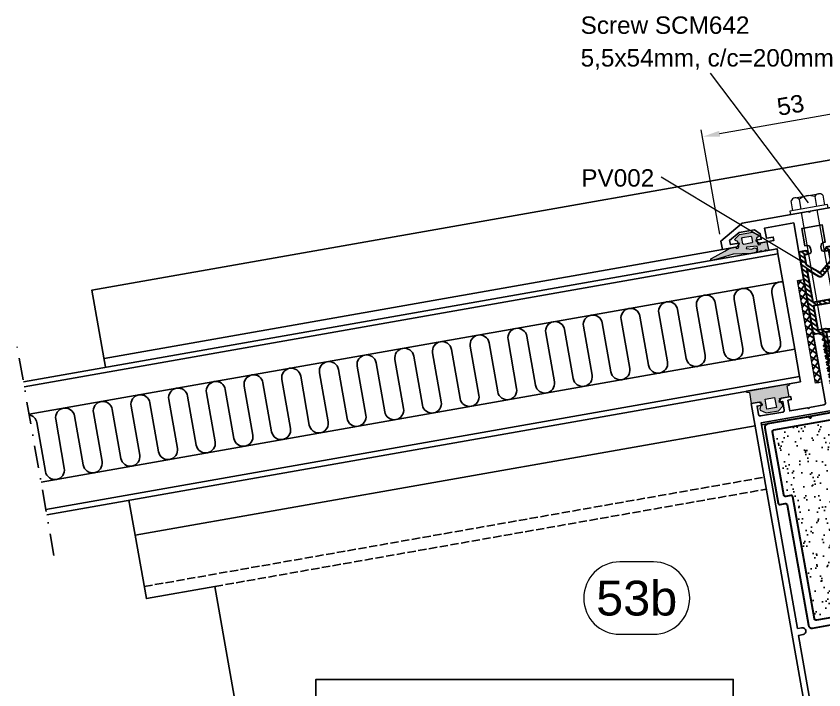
# Model space of a CAD drawing. Header units: millimetres. Extents: x 22319 to 27873, y 35287 to 39437.
# Drawn here: x 23429.7 to 23661.8, y 38322.5 to 38516.1 of the extents above; entities that cross this region are included whole.
import ezdxf
from ezdxf.enums import TextEntityAlignment as Align

# ---------------------------------------------------------------- set-up
doc = ezdxf.new("R2010")
doc.units = ezdxf.units.MM
doc.header["$LTSCALE"] = 0.5
doc.linetypes.add('AM_DIN_F_W050', pattern=[6.25, 4.75, -1.5])
doc.linetypes.add('DASHDOT', pattern=[25.4, 12.7, -6.35, 0, -6.35])
for name, color, linetype in [('1', 1, 'Continuous'), ('PROFILE_PO', 2, 'Continuous'), ('S_GASKET_HATCH', 252, 'Continuous')]:
    doc.layers.add(name, color=color, linetype=linetype)
for name, color, linetype, lineweight in [('AM_0', 7, 'Continuous', 30), ('AM_1', 14, 'Continuous', 30), ('AM_3', 6, 'AM_DIN_F_W050', 25), ('AM_4', 3, 'Continuous', 25), ('AM_5', 3, 'Continuous', 18), ('AM_6', 2, 'Continuous', 20), ('AM_7', 4, 'DASHDOT', 25), ('AM_8', 1, 'Continuous', 25), ('GASKET', 1, 'Continuous', 20), ('S_ACCESSORY', 7, 'Continuous', 9), ('S_GASKET', 7, 'Continuous', 9)]:
    doc.layers.add(name, color=color, linetype=linetype, lineweight=lineweight)
doc.styles.add('Border', font='ARIAL.TTF')
doc.styles.get("Standard").update_dxf_attribs({"font": 'ARIAL.TTF'})
doc.dimstyles.new('SBS_DIN$0', dxfattribs={"dimscale": 2, "dimtxt": 2.5, "dimasz": 2.5, "dimexe": 1, "dimexo": 1, "dimgap": 1, "dimtad": 1, "dimrnd": 0.5, "dimdsep": 46, "dimtxsty": 'Standard', "dimcen": 0, "dimclrd": 256, "dimclre": 256, "dimclrt": 2, "dimadec": 0, "dimazin": 2, "dimtp": 0.1, "dimtm": 0.1, "dimtfac": 0.71, "dimtofl": 0, "dimtmove": 0, "dimatfit": 3, "dimfxl": 0, "dimlwd": -1, "dimlwe": -1, "dimarcsym": 0})

# ---------------------------------------------------------------- blocks, each defined once
blk = doc.blocks.new('*D469')
at = {"layer": 'AM_5'}
for p, q in [((23684.10279514157, 38462.61241279385), (23678.81787461324, 38492.5846865043)), ((23674.24113220351, 38489.74683010994), (23631.89439882399, 38482.27995847027)), ((23631.90798423193, 38453.40905937749), (23626.6230637036, 38483.38133308795))]:
    blk.add_line(p, q, dxfattribs=at)
for points in [[(23674.09642538879, 38490.56750323746), (23674.38583901824, 38488.92615698243), (23679.16517096858, 38490.61507099828)], [(23631.74969200927, 38483.10063159778), (23632.03910563872, 38481.45928534275), (23626.97036005893, 38481.41171758193)]]:
    blk.add_solid(points, dxfattribs=at)
at = {"layer": 'Defpoints', "color": 0}
for p in [(23626.97036005893, 38481.41171758193), (23684.45009149691, 38460.64279728782), (23632.25528058727, 38451.43944387146)]:
    blk.add_point(p, dxfattribs=at)
at = {"layer": 'AM_5', "color": 2, "insert": (23652.27687268819, 38490.498770393), "char_height": 5, "attachment_point": 5, "rotation": 10.000000000005}
blk.add_mtext('53', dxfattribs=at)
blk = doc.blocks.new('pv002')
at = {"layer": 'AM_8'}
h = blk.add_hatch(dxfattribs=at)
h.set_pattern_fill('USER', color=256, angle=45, pattern_type=0)
h.set_pattern_definition([(45, (-1649.052311359614, -464.2889585145235), (-0.7071067811865475, 0.7071067811865476), [])])
edge = h.paths.add_edge_path()
edge.add_line((0, 0), (-2.899999999999636, 0))
edge.add_line((-2.899999999999636, 3.550000000000182), (-2.899999999999636, 0))
edge.add_line((-2.700000000000728, 3.603589838486187), (-2.900000000001455, 3.550000000000182))
edge.add_line((-2.700000000000728, 3.603589838486187), (-2.700000000000728, 3.996410161513722))
edge.add_line((-2.700000000000728, 3.996410161513722), (-2.900000000001455, 4.050000000000182))
edge.add_line((-2.899999999999636, 5.349999999999909), (-2.899999999999636, 4.049999999999727))
edge.add_line((-2.700000000000728, 5.403589838486369), (-2.900000000001455, 5.349999999999909))
edge.add_line((-2.700000000000728, 5.403589838486369), (-2.700000000000728, 5.796410161513904))
edge.add_line((-2.899999999999636, 5.849999999999909), (-2.699999999998909, 5.79641016151345))
edge.add_line((-2.899999999999636, 5.849999999999909), (-2.899999999999636, 7.062741470229412))
edge.add_line((-4.393782217350235, 9.650048166123725), (-2.899999999999636, 7.062741470228957))
edge.add_arc((-5, 9.300048166123815), 0.7000000000000146, 390.000000000001, 450)
edge.add_arc((-5, 9.300048166123815), 0.7000000000000135, 450, 509.999999999997)
edge.add_line((-7.100000000000364, 7.062741470228957), (-5.606217782649765, 9.650048166123725))
edge.add_line((-7.100000000000364, 5.849999999999909), (-7.100000000000364, 7.062741470228957))
edge.add_line((-7.299999999999272, 5.79641016151345), (-7.099999999998545, 5.849999999999909))
edge.add_line((-7.299999999999272, 5.79641016151345), (-7.299999999999272, 5.403589838485914))
edge.add_line((-7.100000000000364, 5.349999999999909), (-7.299999999999272, 5.403589838486369))
edge.add_line((-7.100000000000364, 4.050000000000182), (-7.100000000000364, 5.349999999999909))
edge.add_line((-7.299999999999272, 3.996410161513722), (-7.099999999998545, 4.050000000000182))
edge.add_line((-7.299999999999272, 3.996410161513722), (-7.299999999999272, 3.603589838486187))
edge.add_line((-7.100000000000364, 3.550000000000182), (-7.299999999999272, 3.603589838486187))
edge.add_line((-7.100000000000364, 3.550000000000182), (-7.100000000000364, 0))
edge.add_line((-10, 0), (-7.100000000000364, 0))
edge.add_line((-10, 0), (-10, -24))
edge.add_line((-10, -24), (-8.075735931288364, -24))
edge.add_line((-8.075735931288364, -24), (-7.587867965645273, -23.512132034356))
edge.add_arc((-7.799999999999272, -23.30000000000018), 0.2999999999999711, 314.999999999958, 356.718851247591)
edge.add_arc((-7.799999999999272, -23.30000000000018), 0.3000000000001083, 356.718851247591, 450)
edge.add_line((-8.5, -23), (-7.799999999999272, -23))
edge.add_line((-8.5, -19.93684870912102), (-8.5, -23.00000000000045))
edge.add_line((-8.5, -19.93684870912102), (-5, -17.00000000000045))
edge.add_line((-5, -17), (-1.5, -19.93684870912011))
edge.add_line((-1.5, -19.93684870912057), (-1.5, -23.00000000000045))
edge.add_line((-2.200000000000728, -23), (-1.5, -23))
edge.add_arc((-2.200000000000728, -23.30000000000018), 0.2999999999999012, 450, 536.147953645932)
edge.add_arc((-2.200000000000728, -23.30000000000018), 0.3000000000000871, 536.147953645932, 585.0000000000271)
edge.add_line((-2.412132034356546, -23.512132034356), (-2.024264068712, -24))
edge.add_line((-2.024264068712, -24), (0, -24))
edge.add_line((0, 0), (0, -24))
edge = h.paths.add_edge_path(flags=16)
edge.add_arc((-5, -17), 0.9999999999999966, 410.000000000002, 489.9999999999891)
edge.add_line((-8.5, -18.63144141978864), (-5.642787609685911, -16.23395555688103))
edge.add_line((-8.5, -9), (-8.5, -18.63144141978819))
edge.add_line((-1.5, -9), (-8.5, -9))
edge.add_line((-1.5, -9), (-1.5, -18.63144141978819))
edge.add_line((-4.357212390314089, -16.23395555688103), (-1.5, -18.63144141978819))
edge.add_arc((-5, 8.500048166123634), 0.2000000000001071, 389.99999999998, 509.999999999987)
edge.add_line((-6.200000000000728, 6.821587197041026), (-5.173205080758635, 8.600048166123543))
edge.add_line((-6.200000000000728, 6.821587197041026), (-6.200000000000728, -0.06825143763126107))
edge.add_line((-6.200000000000728, -0.06825143763126107), (-5, 0.2532875932861316))
edge.add_line((-5, 0.2532875932865863), (-3.799999999999272, -0.06825143763080632))
edge.add_line((-3.799999999999272, 6.821587197041481), (-3.799999999999272, -0.06825143763080632))
edge.add_line((-4.826794919243184, 8.600048166123543), (-3.800000000001091, 6.821587197041481))
edge.add_line((-5, -0.6784609690830621), (-3.799999999999272, -1.000000000000455))
edge.add_line((-3.799999999999272, -1), (-1.5, -1))
edge.add_line((-1.5, -1), (-1.5, -8))
edge.add_line((-1.5, -8), (-8.5, -8))
edge.add_line((-8.5, -1), (-8.5, -8))
edge.add_line((-6.200000000000728, -1), (-8.500000000001819, -1))
edge.add_line((-6.200000000000728, -1), (-5.000000000001819, -0.6784609690826073))
at = {"layer": 'AM_1', "flags": 128}
for points in [[(-2.499322256418964, -23.27984592317898, -0.3946564050717572), (-2.200000000000728, -23), (-1.5, -23), (-1.5, -19.93684870912011), (-5, -17), (-8.5, -19.93684870912148), (-8.5, -23), (-7.799999999999272, -23, -0.4310878545440041), (-7.500491789374792, -23.31717066592455, -0.1840704505669093), (-7.587867965643454, -23.512132034356), (-8.075735931288364, -24), (-10, -24), (-10, 0), (-7.100000000000364, 0), (-7.100000000000364, 3.549999999999727), (-7.299999999999272, 3.603589838485732), (-7.299999999999272, 3.996410161513722), (-7.100000000000364, 4.049999999999727), (-7.100000000000364, 5.349999999999909), (-7.299999999999272, 5.403589838485914), (-7.299999999999272, 5.796410161513904), (-7.100000000000364, 5.849999999999909), (-7.100000000000364, 7.062741470228957), (-5.606217782649765, 9.650048166123725, -0.2679491924311086), (-5, 10.00004816612363, -0.267949192431118), (-4.393782217350235, 9.650048166123725), (-2.899999999999636, 7.062741470228957), (-2.899999999999636, 5.849999999999909), (-2.700000000000728, 5.796410161513904), (-2.700000000000728, 5.403589838485914), (-2.899999999999636, 5.349999999999909), (-2.899999999999636, 4.049999999999727), (-2.700000000000728, 3.996410161513722), (-2.700000000000728, 3.603589838485732), (-2.899999999999636, 3.549999999999727), (-2.899999999999636, 0), (0, 0), (0, -24), (-2.024264068712, -24), (-2.412132034356546, -23.512132034356, -0.2164453754112569)], [(-5.173205080756816, 8.600048166123997, -0.5773502691896664), (-4.826794919243184, 8.600048166123997), (-3.799999999999272, 6.821587197041936), (-3.799999999999272, -0.06825143763126107), (-5, 0.2532875932865863), (-6.200000000000728, -0.06825143763126107), (-6.200000000000728, 6.821587197040571)], [(-4.357212390314089, -16.23395555688103), (-1.5, -18.63144141978819), (-1.5, -9), (-8.5, -9), (-8.5, -18.63144141978819), (-5.64278760968773, -16.23395555688103, -0.3639702342661382)]]:
    blk.add_lwpolyline(points, format="xyb", close=True, dxfattribs=at)
blk.add_lwpolyline([(-3.799999999999272, -1), (-1.5, -1), (-1.5, -8), (-8.5, -8), (-8.5, -1), (-6.200000000000728, -1), (-5, -0.6784609690830621)], close=True, dxfattribs=at)
blk = doc.blocks.new('52R025_b')
at = {"layer": 'S_GASKET_HATCH'}
h = blk.add_hatch(color=256, dxfattribs=at)
h.paths.add_polyline_path([(-4.100000000002183, 2.19999999999709), (-4.299999999999272, 2.400000000001455), (-6.700000000000728, 2.400000000001455), (-6.899999999997817, 2.19999999999709), (-6.899999999997817, 0.5999999999985448), (-6.700000000000728, 0.4000000000014552), (-4.299999999999272, 0.4000000000014552), (-4.100000000002183, 0.5999999999985448)], flags=16)
h.paths.add_polyline_path([(5.790000000000873, -2.220000000001164), (5.590000000000146, -2.010000000002037), (1.380000000001019, -0.5500000000029104), (0, 0), (-1.799999999999272, 0), (-2.049999999999272, -0.430000000000291), (-2.549999999999272, -0.430000000000291), (-2.799999999999272, 0), (-2.799999999999272, 1.5), (-2.149999999997817, 1.879999999997381), (-2, 2.120000000002619), (-2.129999999997381, 2.379999999997381), (-3.579999999998108, 3.400000000001455), (-7.420000000001892, 3.400000000001455), (-8.869999999998981, 2.379999999997381), (-9, 2.120000000002619), (-8.850000000002183, 1.879999999997381), (-8.200000000000728, 1.5), (-8.200000000000728, 0), (-8.450000000000728, -0.430000000000291), (-8.950000000000728, -0.430000000000291), (-9.200000000000728, 0), (-11, 0), (-11, -1.900000000001455), (-11.07999999999811, -2.059999999997672), (-11.11999999999898, -2.5), (-10.63999999999942, -2.5), (-10.34000000000015, -2.339999999996508), (-10.06000000000131, -2.339999999996508), (-9.7599999999984, -2.5), (-9.2400000000016, -2.5), (-8.93999999999869, -2.339999999996508), (-8.659999999999854, -2.339999999996508), (-8.360000000000582, -2.5), (-7.880000000001019, -2.5), (-7.920000000001892, -2.059999999997672), (-8, -1.900000000001455), (-8, -0.8000000000029104), (-4.930000000000291, -0.5599999999976717), (-4.759999999998399, -0.8799999999973807), (-6.299999999999272, -1.339999999996508), (-6.56000000000131, -1.260000000002037), (-7.159999999999854, -1.059999999997672), (-7.700000000000728, -1.400000000001455), (-7.790000000000873, -2.029999999998836), (-7.350000000002183, -2.5), (-5.829999999998108, -2.5), (-0.8300000000017462, -1.870000000002619), (4.409999999999854, -2.5), (5.719999999997526, -2.5)])
at = {"layer": 'S_GASKET', "color": 0, "linetype": 'ByBlock'}
for points in [[(5.790000000000873, -2.220000000001164), (5.590000000000146, -2.010000000002037), (1.380000000001019, -0.5500000000029104), (0, 0), (-1.799999999999272, 0), (-2.049999999999272, -0.430000000000291), (-2.549999999999272, -0.430000000000291), (-2.799999999999272, 0), (-2.799999999999272, 1.5), (-2.149999999997817, 1.879999999997381), (-2, 2.120000000002619), (-2.129999999997381, 2.379999999997381), (-3.579999999998108, 3.400000000001455), (-7.420000000001892, 3.400000000001455), (-8.869999999998981, 2.379999999997381), (-9, 2.120000000002619), (-8.850000000002183, 1.879999999997381), (-8.200000000000728, 1.5), (-8.200000000000728, 0), (-8.450000000000728, -0.430000000000291), (-8.950000000000728, -0.430000000000291), (-9.200000000000728, 0), (-11, 0), (-11, -1.900000000001455), (-11.07999999999811, -2.059999999997672), (-11.11999999999898, -2.5), (-10.63999999999942, -2.5), (-10.34000000000015, -2.339999999996508), (-10.06000000000131, -2.339999999996508), (-9.7599999999984, -2.5), (-9.2400000000016, -2.5), (-8.93999999999869, -2.339999999996508), (-8.659999999999854, -2.339999999996508), (-8.360000000000582, -2.5), (-7.880000000001019, -2.5), (-7.920000000001892, -2.059999999997672), (-8, -1.900000000001455), (-8, -0.8000000000029104), (-4.930000000000291, -0.5599999999976717), (-4.759999999998399, -0.8799999999973807), (-6.299999999999272, -1.339999999996508), (-6.56000000000131, -1.260000000002037), (-7.159999999999854, -1.059999999997672), (-7.700000000000728, -1.400000000001455), (-7.790000000000873, -2.029999999998836), (-7.350000000002183, -2.5), (-5.829999999998108, -2.5), (-0.8300000000017462, -1.870000000002619), (4.409999999999854, -2.5), (5.719999999997526, -2.5)], [(-4.100000000002183, 2.19999999999709), (-4.299999999999272, 2.400000000001455), (-6.700000000000728, 2.400000000001455), (-6.899999999997817, 2.19999999999709), (-6.899999999997817, 0.5999999999985448), (-6.700000000000728, 0.4000000000014552), (-4.299999999999272, 0.4000000000014552), (-4.100000000002183, 0.5999999999985448)]]:
    blk.add_lwpolyline(points, close=True, dxfattribs=at)
blk = doc.blocks.new('52T62')
at = {"color": 7, "linetype": 'Continuous', "flags": 128}
for points in [[(2.099985000000743, 16.10952364800323), (2.597553437350143, 16.39679491924471, 0.6556287290975692), (2.556027778293355, 16.76126095119253), (2.099985000000743, 16.90068722057913), (2.099985000000743, 17.9195236480009), (2.597553437350143, 18.20679491924238, 0.6556287290975841), (2.556027778293355, 18.57126095119747), (2.099985000000743, 18.7106872205768), (2.099985000000743, 19.72952364799858), (2.597553437350143, 20.01679491924733, 0.6556287290975841), (2.556027778293355, 20.38126095119515), (2.099985000000743, 20.52068722057447), (2.099985000000743, 21.53952364800352), (2.597553437350143, 21.826794919245, 0.655628729097467), (2.556027778293355, 22.19126095119282), (2.099985000000743, 22.33068722057942), (2.099985000000743, 22.5, -0.4142135623730284), (2.599985000000743, 23), (4.99998499999856, 23), (4.99998499999856, 3, 0.4142135623733615), (5.49998499999856, 2.5), (9.699984999999288, 2.5), (9.99998499999856, 2.200000000004366), (10.29998499999783, 2.5), (15.49998499999856, 2.5), (15.49998499999856, 5.600000000005821), (14.49998499999856, 5.600000000005821), (14.49998499999856, 6.5), (15.49998499999856, 6.5), (17.29998499999783, 6.5), (17.99998499999856, 5.80000000000291), (17.99998499999856, 5.5), (16.99998499999856, 5.5), (16.99998499999856, 3, 0.414213562373095), (17.49998499999856, 2.5), (23.99998499999856, 2.5, 0.414213562373095), (24.49998499999856, 3), (24.49998499999856, 5.5), (22.99998499999856, 5.5), (22.99998499999856, 5.80000000000291), (23.69998499999929, 6.5), (25.99998499999856, 6.5), (25.99998499999856, -82.5, -0.414213562373095), (24.49998499999856, -84), (-1.500000144005753e-05, -84), (-24.50001500000144, -84, -0.4142135623730728), (-26.00001500000144, -82.5), (-26.00001500000144, 6.5), (-23.70001500000217, 6.5), (-23.00001500000144, 5.80000000000291), (-23.00001500000144, 5.5), (-24.50001500000144, 5.5), (-24.50001500000144, 3, 0.414213562373095), (-24.00001500000144, 2.5), (-17.50001500000144, 2.5, 0.4142135623732282), (-17.00001500000144, 3), (-17.00001500000144, 5.5), (-18.00001500000144, 5.5), (-18.00001500000144, 5.80000000000291), (-17.30001500000071, 6.5), (-15.50001500000144, 6.5), (-14.50001500000144, 6.5), (-14.50001500000144, 5.600000000005821), (-15.50001500000144, 5.600000000005821), (-15.50001500000144, 2.5), (-10.30001500000071, 2.5), (-10.00001500000144, 2.200000000004366), (-9.700015000002168, 2.5), (-5.50001500000144, 2.5, 0.4142135623733614), (-5.00001500000144, 3), (-5.00001500000144, 23), (-3.600014999999985, 23), (-2.100014999999985, 22.13397459621774), (-2.100014999999985, 21.33068722057942), (-2.556057778292598, 21.19126095119282, 0.6556287290967124), (-2.597583437349385, 20.826794919245), (-2.100014999999985, 20.53952364800352), (-2.100014999999985, 19.52068722057447), (-2.556057778292598, 19.38126095119515, 0.6556287290968543), (-2.597583437349385, 19.01679491924733), (-2.100014999999985, 18.72952364799858), (-2.100014999999985, 17.7106872205768), (-2.556057778292598, 17.57126095119747, 0.6556287290968543), (-2.597583437349385, 17.20679491924238), (-2.100014999999985, 16.9195236480009), (-2.100014999999985, 15.90068722057913), (-2.556057778292598, 15.76126095119253, 0.6556287290968413), (-2.597583437349385, 15.39679491924471), (-2.100014999999985, 15.10952364800323), (-2.100014999999985, 14.09068722057418), (-2.556057778292598, 13.95126095119485, 0.6556287290967703), (-2.597583437349385, 13.58679491924704), (-2.100014999999985, 13.29952364799829), (-2.100014999999985, 12.28068722057651), (-2.556057778292598, 12.14126095119718, 0.6556287290968543), (-2.597583437349385, 11.77679491924209), (-2.100014999999985, 11.48952364800061), (-2.100014999999985, 10.47068722057884), (-2.556057778292598, 10.33126095119223, 0.6556287290967124), (-2.597583437349385, 9.966794919244421), (-2.100014999999985, 9.679523648002942), (-2.100014999999985, 8.660687220573891), (-2.556057778292598, 8.521260951194563, 0.6556287290968543), (-2.597583437349385, 8.15679491924675), (-2.100014999999985, 7.869523647997994), (-2.100014999999985, 6.850687220576219), (-2.556057778292598, 6.711260951196891, 0.6556287290968065), (-2.597583437349385, 6.346794919249078), (-2.100014999999985, 6.059523648000322), (-2.100014999999985, 5.040687220578548), (-2.556057778292598, 4.90126095119922, 0.6556287290966915), (-2.597583437349385, 4.53679491924413), (-2.100014999999985, 4.249523648002651), (-2.100014999999985, 3.264337491957122), (-1.500000144005753e-05, 2.5), (2.099985000000743, 3.317646630566742), (2.099985000000743, 5.249523648002651), (2.597553437350143, 5.53679491924413, 0.6556287290975459), (2.556027778293355, 5.901260951191944), (2.099985000000743, 6.040687220578548), (2.099985000000743, 7.059523648000322), (2.597553437350143, 7.346794919241802, 0.6556287290975841), (2.556027778293355, 7.711260951196891), (2.099985000000743, 7.850687220576219), (2.099985000000743, 8.869523647997994), (2.597553437350143, 9.15679491924675, 0.6556287290975841), (2.556027778293355, 9.521260951194563), (2.099985000000743, 9.660687220573891), (2.099985000000743, 10.67952364800294), (2.597553437350143, 10.96679491924442, 0.655628729097467), (2.556027778293355, 11.33126095119223), (2.099985000000743, 11.47068722057884), (2.099985000000743, 12.48952364800061), (2.597553437350143, 12.77679491924937, 0.6556287290975841), (2.556027778293355, 13.14126095119718), (2.099985000000743, 13.28068722057651), (2.099985000000743, 14.29952364800556), (2.597553437350143, 14.58679491924704, 0.6556287290975226), (2.556027778293355, 14.95126095119485), (2.099985000000743, 15.09068722057418)], [(-24.20001499999853, -59.5), (-22.90001499999926, -59.5, -0.414213562373095), (-21.90001499999926, -60.5, -0.414213562373095), (-22.90001499999926, -61.5), (-24.20001499999853, -61.5), (-24.20001499999853, -81.5), (24.19998499999929, -81.5), (24.19998499999929, -61.5), (22.89998500000002, -61.5, -0.414213562373095), (21.89998500000002, -60.5, -0.414213562373095), (22.89998500000002, -59.5), (24.19998499999929, -59.5), (24.19998499999929, 0.5), (-24.20001499999853, 0.5)]]:
    blk.add_lwpolyline(points, format="xyb", close=True, dxfattribs=at)
blk = doc.blocks.new('52R020_b')
at = {"layer": 'S_GASKET_HATCH'}
h = blk.add_hatch(color=256, dxfattribs=at)
h.paths.add_polyline_path([(-6.900001999998494, -2.400000000001455), (-4.099997999997868, -2.400000000001455), (-4.099997999997868, 0.5), (-6.900001999998494, 0.5)], flags=16)
h.paths.add_polyline_path([(-8.881461999997555, -1.897633000000496), (-8.375529999997525, -1.008142000006046), (-8.200000999997428, 0), (-11, 0), (-11, 3.185598684030992), (-11.79999899999893, 3.399957684036053), (-11.79999899999893, 3.699957684038964), (0.7999990000025718, 3.699957684038964), (0.7999990000025718, 3.399957684036053), (0, 3.185598684030992), (0, 0), (-2.799998999998934, 0), (-2.624469999998837, -1.008142000006046), (-2.118537999998807, -1.897633000000496), (-2.177928999997675, -2.334233000001404), (-3.700000999997428, -3.400000000001455), (-7.299998999998934, -3.400000000001455), (-8.82207500000004, -2.334233000001404)])
at = {"layer": 'S_GASKET'}
for points in [[(-8.881461999997555, -1.897633000000496), (-8.375529999997525, -1.008142000006046), (-8.200000999997428, 0), (-11, 0), (-11, 3.185598684030992), (-11.79999899999893, 3.399957684036053), (-11.79999899999893, 3.699957684038964), (0.7999990000025718, 3.699957684038964), (0.7999990000025718, 3.399957684036053), (0, 3.185598684030992), (0, 0), (-2.799998999998934, 0), (-2.624469999998837, -1.008142000006046), (-2.118537999998807, -1.897633000000496), (-2.177928999997675, -2.334233000001404), (-3.700000999997428, -3.400000000001455), (-7.299998999998934, -3.400000000001455), (-8.82207500000004, -2.334233000001404)], [(-6.900001999998494, -2.400000000001455), (-4.099997999997868, -2.400000000001455), (-4.099997999997868, 0.5), (-6.900001999998494, 0.5)]]:
    blk.add_lwpolyline(points, close=True, dxfattribs=at)
blk = doc.blocks.new('INS 2')
at = {"layer": 'AM_8'}
h = blk.add_hatch(dxfattribs=at)
h.set_pattern_fill('AR-SAND', color=1, scale=0.1, angle=90, style=0)
h.set_pattern_definition([(127.5, (-1167.893984370588, 1836.543305400111), (-4.894132373293424, -0.1600031295984043), [0, -3.860800000000001, 0, -4.318000000000001, 0, -4.1275]), (97.49999999999996, (-1167.893984370588, 1836.543305400111), (-7.168251005683543, 4.495232831380027), [0, -2.0828, 0, -3.4798, 0, -1.3335]), (57.49999999999999, (-1167.893984370588, 1833.419105400113), (-0.01437184678545643, 7.90992370241458), [0, -1.27, 0, -4.572, 0, -5.969]), (47.5, (-1167.893984370588, 1833.419105400113), (-2.229293232572162, 7.635564524722972), [0, -0.635, 0, -2.9972, 0, -3.429])])
h.paths.add_polyline_path([(18.90001199999824, 57.49996900000042, 0.4142135623730951), (18.40001199999824, 57.99996900000042), (6.000011999996781, 57.99996900000042), (5.250011999996786, 58.74996900000042), (4.750011999996786, 58.74996900000042), (4.000011999996786, 57.99996900000042), (-3.999988000003214, 57.99996900000042), (-4.750012000000424, 58.74996900000042), (-5.249988000003214, 58.74996900000042), (-5.999988000003218, 57.99996900000042), (-18.39998799999739, 57.99996900000042, 0.4142135623730951), (-18.89998799999739, 57.49996900000042), (-18.89998799999739, 21.89996900000187, -0.4142135623730951), (-19.39998799999739, 21.39996900000187), (-20.89998799999739, 21.39996900000187, 0.4142135623730951), (-21.39998799999739, 20.89996900000187), (-21.39998800000103, 2.5, 0.4142135623730951), (-20.89998800000103, 2), (20.90001199999824, 2, 0.4142135623730951), (21.40001199999824, 2.5), (21.40001199999824, 20.89996900000187, 0.4142135623730951), (20.90001199999824, 21.39996900000187), (19.40001199999824, 21.39996900000187, -0.4142135623730951), (18.90001199999824, 21.89996900000187)])
at = {"layer": 'AM_0'}
blk.add_lwpolyline([(22.90001199999824, 23.39996900000187), (21.40001199999824, 23.39996900000187, -0.414213562373095), (20.90001199999824, 23.89996900000187), (20.90001199999824, 58.99996900000042, 0.414213562373095), (19.90001199999824, 59.99996900000042), (6.000011999996786, 59.99996900000042), (5.250011999996786, 59.24996900000042), (5.250011999996786, 58.74996900000042), (6.000011999996786, 57.99996900000042), (18.40001199999824, 57.99996900000042, -0.414213562373095), (18.90001199999824, 57.49996900000042), (18.90001199999824, 21.89996900000187, 0.414213562373095), (19.40001199999824, 21.39996900000187), (20.90001199999824, 21.39996900000187, -0.414213562373095), (21.40001199999824, 20.89996900000187), (21.40001199999824, 2.5, -0.414213562373095), (20.90001199999824, 2), (-20.89998800000103, 2, -0.414213562373095), (-21.39998800000103, 2.5), (-21.39998799999739, 20.89996900000187, -0.414213562373095), (-20.89998799999739, 21.39996900000187), (-19.39998799999739, 21.39996900000187, 0.414213562373095), (-18.89998799999739, 21.89996900000187), (-18.89998799999739, 57.49996900000042, -0.414213562373095), (-18.39998799999739, 57.99996900000042), (-5.999988000003214, 57.99996900000042), (-5.249988000003214, 58.74996900000042), (-5.249988000003214, 59.24996900000042), (-5.999988000003214, 59.99996900000042), (-19.89998799999739, 59.99996900000042, 0.414213562373095), (-20.89998799999739, 58.99996900000042), (-20.89998799999739, 23.89996900000187, -0.414213562373095), (-21.39998799999739, 23.39996900000187), (-22.89998799999739, 23.39996900000187, 0.414213562373095), (-23.39998799999739, 22.89996900000187), (-23.39998800000103, 1, 0.4142135623734946), (-22.39998799999739, 0), (-10.5, 0), (-10, 0.5), (-9.5, 0), (9.5, 0), (10, 0.5), (10.5, 0), (22.40001199999824, 0, 0.4142135623729619), (23.40001199999824, 1), (23.40001199999824, 22.89996900000187, 0.414213562373095)], format="xyb", close=True, dxfattribs=at)
at = {"layer": 'AM_4'}
blk.add_lwpolyline([(-5.250012000000424, 58.74996900000042), (-4.750012000000424, 58.74996900000042), (-3.999988000003214, 57.99996900000042), (4.000011999996786, 57.99996900000042), (4.750011999996786, 58.74996900000042), (5.250011999996786, 58.74996900000042)], dxfattribs=at)
blk = doc.blocks.new('SCM642')
for p, q in [((-1, 5.5), (-1, -5.5)), ((0, 5.5), (-1, 5.5)), ((0, -5.5), (0, 5.5)), ((-4.5, -3.464101615136315), (-4.5, 3.464101615136315)), ((-3.881197846483701, 4.618802153519937), (-1, 4.618802153519937)), ((38.9852776749758, 2.75), (38.61000000000058, 2.099999999998545)), ((39.13527767497362, 2.75), (38.9852776749758, 2.75)), ((39.13527767497362, 2.75), (40.04027767497246, -2.75)), ((39.51055534994885, 2.099999999998545), (39.13527767497362, 2.75)), ((40.79527767497348, 2.75), (40.42000000000189, 2.099999999998545)), ((40.94527767497493, 2.75), (40.79527767497348, 2.75)), ((41.32055534994652, 2.099999999998545), (40.94527767497493, 2.75)), ((40.94527767497493, 2.75), (41.85027767497377, -2.75)), ((42.60527767497479, 2.75), (42.22999999999956, 2.099999999998545)), ((42.75527767497624, 2.75), (42.60527767497479, 2.75)), ((42.75527767497624, 2.75), (43.66027767497508, -2.75)), ((43.13055534994783, 2.099999999998545), (42.75527767497624, 2.75)), ((44.41527767497246, 2.75), (44.04000000000087, 2.099999999998545)), ((44.56527767497391, 2.75), (44.41527767497246, 2.75)), ((44.56527767497391, 2.75), (45.47027767497275, -2.75)), ((44.94055534994914, 2.099999999998545), (44.56527767497391, 2.75)), ((46.22527767497377, 2.75), (45.85000000000218, 2.099999999998545)), ((46.37527767497522, 2.75), (46.22527767497377, 2.75)), ((46.37527767497522, 2.75), (47.28027767497406, -2.75)), ((46.75055534994681, 2.099999999998545), (46.37527767497522, 2.75)), ((48.03527767497508, 2.75), (47.65999999999985, 2.099999999998545)), ((48.18527767497653, 2.75), (48.03527767497508, 2.75)), ((48.18527767497653, 2.75), (49.09027767497537, -2.75)), ((48.56055534994812, 2.099999999998545), (48.18527767497653, 2.75)), ((-3.881197846483701, 2.309401076759968), (-1, 2.309401076759968)), ((0, 2.25), (36.5, 2.25)), ((36.5, 2.25), (36.5, -2.25)), ((36.92073225483546, 2.099999999998545), (36.5, 2.099999999998545)), ((37.18379555453794, 2.224722897306492), (36.92073225483546, 2.099999999998545)), ((37.70500000000175, -2.099999999998545), (36.92073225483546, 2.099999999998545)), ((37.33379555453575, 2.224722897306492), (37.18379555453794, 2.224722897306492)), ((37.33379555453575, 2.224722897306492), (38.16558188957424, -2.383293312748719)), ((37.58856937969176, 2.099999999998545), (37.33379555453575, 2.224722897306492)), ((38.61000000000058, 2.099999999998545), (37.58856937969176, 2.099999999998545)), ((37.58856937969176, 2.099999999998545), (38.48102257227947, -2.099999999998545)), ((39.51500000000306, -2.099999999998545), (38.61000000000058, 2.099999999998545)), ((39.51055534994885, 2.099999999998545), (40.41555534994768, -2.099999999998545)), ((40.42000000000189, 2.099999999998545), (39.51055534994885, 2.099999999998545)), ((41.32500000000073, -2.099999999998545), (40.42000000000189, 2.099999999998545)), ((41.32055534994652, 2.099999999998545), (42.22555534994899, -2.099999999998545)), ((42.22999999999956, 2.099999999998545), (41.32055534994652, 2.099999999998545)), ((43.13500000000204, -2.099999999998545), (42.22999999999956, 2.099999999998545)), ((43.13055534994783, 2.099999999998545), (44.03555534994666, -2.099999999998545)), ((44.04000000000087, 2.099999999998545), (43.13055534994783, 2.099999999998545)), ((44.94500000000335, -2.099999999998545), (44.04000000000087, 2.099999999998545)), ((44.94055534994914, 2.099999999998545), (45.84555534994797, -2.099999999998545)), ((45.85000000000218, 2.099999999998545), (44.94055534994914, 2.099999999998545)), ((46.75500000000102, -2.099999999998545), (45.85000000000218, 2.099999999998545)), ((46.75055534994681, 2.099999999998545), (47.65555534994564, -2.099999999998545)), ((47.65999999999985, 2.099999999998545), (46.75055534994681, 2.099999999998545)), ((48.56500000000233, -2.099999999998545), (47.65999999999985, 2.099999999998545)), ((48.56055534994812, 2.099999999998545), (49.46555534994695, -2.099999999998545)), ((49.01527767497464, 2.099999999998545), (48.56055534994812, 2.099999999998545)), ((49.753568144366, 1.844405467178149), (49.02259639479962, 2.099995043077797)), ((49.97758199201417, 2.232421289227204), (49.753568144366, 1.844405467178149)), ((49.753568144366, 1.844405467178149), (51.40786726290753, -1.265970484004356)), ((50.12757615432201, 2.232421289227204), (49.97758199201417, 2.232421289227204)), ((50.50285718506711, 1.582391203970474), (50.12757615432201, 2.232421289227204)), ((50.12757615432201, 2.232421289227204), (50.53121655924406, 0.382285509716894)), ((53.86601312889979, 0.1887989528404432), (50.50285718506711, 1.582391203970474)), ((51.40786726290753, -1.265970484004356), (50.50285718506711, 1.582391203970474)), ((54, 0), (53.86601312889979, 0.1887989528404432)), ((53.86601312889979, -0.1887989528404432), (54, 0)), ((-3.881197846483701, -2.309401076759968), (-1, -2.309401076759968)), ((36.5, -2.25), (0, -2.25)), ((37.70500000000175, -2.099999999998545), (36.5, -2.099999999998545)), ((38.01558188957642, -2.383293312748719), (37.70500000000175, -2.099999999998545)), ((38.16558188957424, -2.383293312748719), (38.48102257227947, -2.099999999998545)), ((39.51500000000306, -2.099999999998545), (38.48102257227947, -2.099999999998545)), ((39.89027767497464, -2.75), (39.51500000000306, -2.099999999998545)), ((40.04027767497246, -2.75), (40.41555534994768, -2.099999999998545)), ((41.32500000000073, -2.099999999998545), (40.41555534994768, -2.099999999998545)), ((41.70027767497595, -2.75), (41.32500000000073, -2.099999999998545)), ((41.85027767497377, -2.75), (42.22555534994899, -2.099999999998545)), ((43.13500000000204, -2.099999999998545), (42.22555534994899, -2.099999999998545)), ((43.51027767497362, -2.75), (43.13500000000204, -2.099999999998545)), ((43.66027767497508, -2.75), (44.03555534994666, -2.099999999998545)), ((44.94500000000335, -2.099999999998545), (44.03555534994666, -2.099999999998545)), ((45.32027767497493, -2.75), (44.94500000000335, -2.099999999998545)), ((45.47027767497275, -2.75), (45.84555534994797, -2.099999999998545)), ((46.75500000000102, -2.099999999998545), (45.84555534994797, -2.099999999998545)), ((47.13027767497624, -2.75), (46.75500000000102, -2.099999999998545)), ((47.28027767497406, -2.75), (47.65555534994564, -2.099999999998545)), ((48.56500000000233, -2.099999999998545), (47.65555534994564, -2.099999999998545)), ((48.94027767497391, -2.75), (48.56500000000233, -2.099999999998545)), ((49.09027767497537, -2.75), (49.46555534994695, -2.099999999998545)), ((49.43576216527799, -1.961733286618255), (53.86601312889979, -0.1887989528404432)), ((-1, -4.618802153512661), (-3.881197846483701, -4.618802153512661)), ((38.16558188957424, -2.383293312748719), (38.01558188957642, -2.383293312748719)), ((40.04027767497246, -2.75), (39.89027767497464, -2.75)), ((41.85027767497377, -2.75), (41.70027767497595, -2.75)), ((43.66027767497508, -2.75), (43.51027767497362, -2.75)), ((45.47027767497275, -2.75), (45.32027767497493, -2.75)), ((47.28027767497406, -2.75), (47.13027767497624, -2.75)), ((49.09027767497537, -2.75), (48.94027767497391, -2.75)), ((-1, -5.5), (0, -5.5))]:
    blk.add_line(p, q)
for centre, radius, start, end in [((-3.113248654051858, 3.464101615136315), 1.386751345948164, 123.6264291359792, 236.3735708640208), ((0.1188021535162989, 0), 4.618802153516999, 150.0000000000418, 209.9999999999582), ((-3.113248654051858, -3.464101615136315), 1.386751345948235, 123.6264291359792, 236.3735708640208)]:
    blk.add_arc(centre, radius, start, end)

msp = doc.modelspace()

# ---------------------------------------------------------------- hatches: boundary and pattern name
at = {"layer": 'AM_8'}
h = msp.add_hatch(dxfattribs=at)
h.set_pattern_fill('ANSI37', color=256, scale=0.4999999999999997, angle=9.999999999999993, style=0)
h.set_pattern_definition([(235, (23245.122253857, 37732.61314475488), (1.300403870308773, -0.9105525927072858), []), (324.9999999999999, (23245.122253857, 37732.61314475488), (0.9105525927072855, 1.300403870308774), [])])
h.paths.add_polyline_path([(23661.24278572781, 38410.85652559632), (23659.47013177238, 38410.54395887651), (23654.26068644237, 38440.08819146688), (23656.03334039779, 38440.40075818669)])

# ---------------------------------------------------------------- linework, layer by layer
for points in [[(23647.46151732661, 38451.58214715395), (23643.2268489127, 38450.83546085822), (23642.41592796285, 38451.40325396618), (23642.36383038389, 38451.69871401862), (23643.84104201341, 38451.95918628512), (23643.56320492913, 38453.53487868995), (23641.94136662618, 38454.67050209543), (23637.50783717566, 38453.88875123353), (23634.76742788085, 38451.58927480499), (23634.97777223629, 38450.39635268612), (23637.43979161882, 38450.83047313028), (23637.49188919779, 38450.53501307784), (23636.92407732381, 38449.72411217386), (23632.68940103143, 38448.97742448894), (23632.25528058727, 38451.43944387147), (23638.38363613221, 38456.58174474895), (23657.36265100552, 38459.9282571384), (23657.71018778472, 38459.68490926579), (23657.95353565732, 38460.03244604499), (23676.93255053062, 38463.37895843442)], [(23662.03423821954, 38448.71557795335), (23661.71148696945, 38448.50995491089), (23661.33787277892, 38448.59278993773), (23661.1322590041, 38448.91553469855), (23660.95861082644, 38449.90034245155), (23661.12426790159, 38450.64755229731), (23661.76977040178, 38451.05879838224), (23662.26217427829, 38451.14562247106), (23661.39393338995, 38456.06966123613), (23655.48508687187, 38455.02777217013), (23656.35332776022, 38450.10373340507), (23656.84573163672, 38450.19055749391), (23657.59296001777, 38450.02488744022), (23658.0041875674, 38449.37939791857), (23658.17783574506, 38448.39459016555), (23658.09500720749, 38448.0209852427), (23657.77225595739, 38447.81536220021), (23657.39864176687, 38447.89819722708), (23657.19302799206, 38448.22094198789), (23657.10620390322, 38448.7133458644), (23654.6441845207, 38448.27922542021), (23653.16817501053, 38456.65009132084), (23644.79730910992, 38455.17408181066), (23645.31825364292, 38452.21965855161), (23647.28786914894, 38452.56695490696), (23647.46151732661, 38451.58214715395), (23643.71925278921, 38450.92228494706)]]:
    msp.add_lwpolyline(points)
at = {"layer": '1'}
msp.add_line((23650.03768063597, 38439.8513842547), (23653.47595796583, 38420.35194454313), dxfattribs=at)
for points in [[(23431.99081282564, 38409.52714975319), (23648.64851257946, 38447.72974779802), (23648.38804031296, 38449.20695942755), (23431.73034055913, 38411.00436138272)], [(23433.37998088215, 38401.64878620987), (23650.03768063597, 38439.8513842547), (23648.64851257946, 38447.72974779802), (23431.99081282564, 38409.52714975319)], [(23436.81825821201, 38382.14934649829), (23653.47595796583, 38420.35194454313), (23654.86512602235, 38412.4735809998), (23438.20742626852, 38374.27098295497)], [(23438.20742626852, 38374.27098295497), (23654.86512602235, 38412.4735809998), (23655.12559828885, 38410.99636937028), (23438.46789853502, 38372.79377132546)]]:
    msp.add_lwpolyline(points, dxfattribs=at)
at = {"layer": 'AM_3'}
for p, q in [((23466.47922019967, 38352.14421544952), (23644.72939395066, 38383.57453039773)), ((23486.78314388177, 38352.17035186727), (23645.33716257251, 38380.12770326213))]:
    msp.add_line(p, q, dxfattribs=at)
at = {"layer": 'AM_4'}
msp.add_lwpolyline([(23635.81705428181, 38225.46194622596), (23635.81705428181, 38325.45959819042), (23515.81291478246, 38325.45959819041), (23515.81291478246, 38225.46194622597)], close=True, dxfattribs=at)
at = {"layer": 'AM_6'}
for p, q in [((23657.39232073374, 38462.42128391111), (23629.30479068335, 38499.72261411366)), ((23615.09724428271, 38469.89125498986), (23655.91913382865, 38445.36770645143))]:
    msp.add_line(p, q, dxfattribs=at)
msp.add_lwpolyline([(23603.21436128802, 38338.42161698445), (23612.88607492275, 38338.42161698445, 0.9999999999999999), (23612.88607492275, 38359.22161698446), (23603.21436128802, 38359.22161698445, 0.9999999999999999)], format="xyb", close=True, dxfattribs=at)
at = {"layer": 'AM_7'}
msp.add_line((23440.53260755695, 38361.08422458656), (23429.6656315372, 38422.71390812161), dxfattribs=at)
at = {"layer": 'AM_8'}
msp.add_lwpolyline([(23433.41073909632, 38401.47434770904, -0.3120691612600817), (23435.61015163781, 38399.2489140574), (23438.09312859663, 38385.16725197229, 0.9999999999986774), (23443.5109062231, 38386.12255234332), (23441.02792926428, 38400.20421442843, -0.9999999999986774), (23446.44570689077, 38401.15951479944), (23448.92868384959, 38387.07785271434, 0.9999999999999999), (23454.34646147606, 38388.03315308537), (23451.86348451724, 38402.11481517048, -0.9999999999986774), (23457.28126214373, 38403.0701155415), (23459.76423910254, 38388.9884534564, 0.9999999999999999), (23465.18201672902, 38389.94375382743), (23462.6990397702, 38404.02541591253, -0.9999999999986774), (23468.11681739669, 38404.98071628356), (23470.5997943555, 38390.89905419846, 0.9999999999999999), (23476.01757198198, 38391.85435456948), (23473.53459502316, 38405.93601665459, -0.9999999999986774), (23478.95237264965, 38406.89131702561), (23481.43534960847, 38392.8096549405, 0.9999999999986774), (23486.85312723494, 38393.76495531154), (23484.37015027612, 38407.84661739664, -0.9999999999986774), (23489.78792790261, 38408.80191776766), (23492.27090486143, 38394.72025568256, 0.9999999999999999), (23497.6886824879, 38395.67555605358), (23495.20570552908, 38409.75721813869, -0.9999999999986774), (23500.62348315556, 38410.71251850972), (23503.10646011438, 38396.63085642462, 0.9999999999999999), (23508.52423774085, 38397.58615679565), (23506.04126078204, 38411.66781888074, -0.9999999999986774), (23511.45903840852, 38412.62311925178), (23513.94201536734, 38398.54145716667, 0.9999999999999999), (23519.35979299382, 38399.4967575377), (23516.87681603499, 38413.57841962281, -0.9999999999986774), (23522.29459366149, 38414.53371999382), (23524.7775706203, 38400.45205790872, 0.9999999999986774), (23530.19534824678, 38401.40735827975), (23527.71237128795, 38415.48902036486, -0.9999999999986774), (23533.13014891444, 38416.44432073588), (23535.61312587326, 38402.36265865077, 0.9999999999999999), (23541.03090349973, 38403.3179590218), (23538.54792654092, 38417.39962110691, -0.9999999999986774), (23543.9657041674, 38418.35492147793), (23546.44868112621, 38404.27325939284, 0.9999999999999999), (23551.86645875269, 38405.22855976386), (23549.38348179388, 38419.31022184896, -0.9999999999986774), (23554.80125942036, 38420.26552221999), (23557.28423637918, 38406.18386013489, 0.9999999999999999), (23562.70201400566, 38407.13916050592), (23560.21903704683, 38421.22082259102, -0.9999999999986774), (23565.63681467332, 38422.17612296204), (23568.11979163214, 38408.09446087694, 0.9999999999986774), (23573.53756925861, 38409.04976124797), (23571.0545922998, 38423.13142333307, -0.9999999999986774), (23576.47236992628, 38424.08672370409), (23578.9553468851, 38410.00506161899, 0.9999999999999999), (23584.37312451157, 38410.96036199002), (23581.89014755276, 38425.04202407513, -0.9999999999986774), (23587.30792517924, 38425.99732444615), (23589.79090213805, 38411.91566236105, 0.9999999999999999), (23595.20867976453, 38412.87096273208), (23592.72570280571, 38426.95262481718, -0.9999999999986774), (23598.14348043219, 38427.90792518821), (23600.62645739102, 38413.8262631031, 0.9999999999999999), (23606.04423501749, 38414.78156347413), (23603.56125805866, 38428.86322555924, -0.9999999999986774), (23608.97903568516, 38429.81852593026), (23611.46201264397, 38415.73686384515, 0.9999999999986774), (23616.87979027045, 38416.69216421618), (23614.39681331163, 38430.77382630129, -0.9999999999986774), (23619.81459093812, 38431.72912667231), (23622.29756789693, 38417.64746458721, 0.9999999999999999), (23627.7153455234, 38418.60276495823), (23625.23236856459, 38432.68442704334, -0.9999999999986774), (23630.65014619107, 38433.63972741437), (23633.13312314989, 38419.55806532926, 0.9999999999999999), (23638.55090077636, 38420.5133657003), (23636.06792381755, 38434.5950277854, -0.9999999999999999), (23641.48570144404, 38435.55032815642), (23643.96867840285, 38421.46866607131, 0.9999999999986774), (23649.38645602933, 38422.42396644235), (23646.9034790705, 38436.50562852745, -0.5176380902057047), (23650.06499790787, 38439.69646030723)], format="xyb", dxfattribs=at)
at = {"layer": 'GASKET', "linetype": 'Continuous'}
msp.add_lwpolyline([(23661.24278572781, 38410.85652559632), (23659.47013177238, 38410.54395887651), (23654.26068644237, 38440.08819146688), (23656.03334039779, 38440.40075818669)], close=True, dxfattribs=at)
at = {"layer": 'PROFILE_PO'}
for p, q in [((23632.68939969711, 38448.97743205623), (23454.93161505052, 38417.63393859208)), ((23691.56202048687, 38407.0637852118), (23643.89732524108, 38398.65921341272)), ((23463.87449753468, 38366.91633174465), (23462.10329347057, 38376.96132915229))]:
    msp.add_line(p, q, dxfattribs=at)
for points in [[(23455.36573549468, 38415.17191920956), (23451.45864715599, 38437.3301182725), (23749.12175318603, 38489.8161550271)], [(23642.12467128566, 38398.34664669292), (23463.87449753468, 38366.91633174465), (23467.08698882152, 38348.69738831392), (23486.78314388177, 38352.17035186727), (23505.2766748033, 38247.28832617147), (23515.81291478246, 38249.14614955501)]]:
    msp.add_lwpolyline(points, dxfattribs=at)

# ---------------------------------------------------------------- block references
at = {"xscale": -1, "rotation": 10.00000000000516}
for name, p in [('52R025_b', (23634.65901653745, 38449.32472084428)), ('52R020_b', (23640.99598767506, 38404.74790229696))]:
    msp.add_blockref(name, p, dxfattribs=at)
at = {"rotation": 10.000000000005}
msp.add_blockref('52T62', (23667.7296876361, 38402.86150191699), dxfattribs=at)
at = {"linetype": 'Continuous', "rotation": 190.000000000005}
msp.add_blockref('INS 2', (23667.74705488253, 38402.76299009171), dxfattribs=at)
at = {"layer": 'AM_1', "linetype": 'Continuous', "xscale": -1, "rotation": 190.000000000005}
msp.add_blockref('pv002', (23668.65981831482, 38426.3803211246), dxfattribs=at)
at = {"layer": 'S_ACCESSORY', "rotation": 280.0000000000035}
msp.add_blockref('SCM642', (23657.65809924027, 38459.98035263358), dxfattribs=at)

# ---------------------------------------------------------------- texts
at = {"layer": 'AM_6', "style": 'Border'}
for s, p in [('Screw SCM642', (23591.93162707249, 38510.9860418539)), ('5,5x54mm, c/c=200mm', (23591.93162707248, 38501.58738870342)), ('PV002', (23592.1210672021, 38467.0719701164))]:
    msp.add_text(s, height=4.999999999999995, dxfattribs=at).set_placement(p)
msp.add_text('53b', height=9.999999999999993, dxfattribs=at).set_placement((23608.05021810539, 38348.82161698447), align=Align.MIDDLE_CENTER)

# ---------------------------------------------------------------- dimensions: what is measured, and where the dimension line sits
at = {"layer": 'AM_5'}
dim = msp.add_linear_dim(base=(23626.97036005893, 38481.41171758193), p1=(23684.45009149691, 38460.64279728782), p2=(23632.25528058727, 38451.43944387147), angle=10.000000000005, dimstyle='SBS_DIN$0', dxfattribs=at)
dim.commit()
dim.dimension.update_dxf_attribs({"geometry": '*D469', "text_midpoint": (23652.27687268819, 38490.498770393)})

doc.saveas('drawing.dxf')
